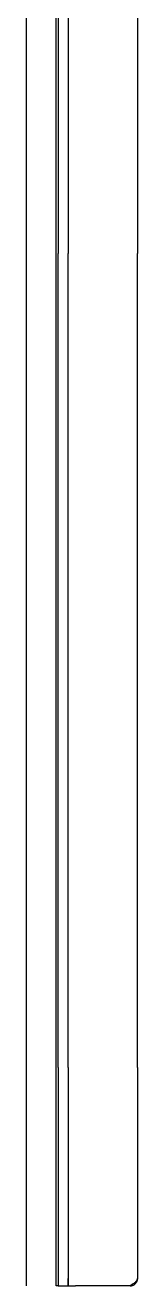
# Model space of a CAD drawing. Header units: millimetres. Extents: x -1893 to 2799, y -925 to 2353.
# Drawn here: x 1238 to 1294, y -51 to 584 of the extents above; entities that cross this region are included whole.
import ezdxf

# ---------------------------------------------------------------- set-up
doc = ezdxf.new("R2010")
doc.units = ezdxf.units.MM
doc.header["$MEASUREMENT"] = 0
doc.layers.add('Utwórz2D linie widoczne', color=7, linetype='Continuous', true_color=0x000000)

msp = doc.modelspace()

# ---------------------------------------------------------------- linework, layer by layer
at = {"layer": 'Utwórz2D linie widoczne'}
for p, q in [((1237.61, -51.07), (1237.61, 988.93)), ((1252.61, -51.07), (1252.61, 988.93)), ((1253.61, 878.93), (1253.61, 468.93)), ((1258.61, 878.93), (1258.61, 468.93)), ((1293.61, 878.93), (1293.61, 468.93)), ((1253.61, 58.93), (1253.61, 468.93)), ((1258.61, 58.93), (1258.61, 468.93)), ((1293.61, 58.93), (1293.61, 468.93)), ((1253.61, 58.93), (1253.61, -51.07)), ((1258.61, 58.93), (1258.61, -51.07)), ((1293.61, 58.93), (1293.61, -47.27)), ((1258.61, -51.07), (1258.61, -47.36)), ((1291.31, -50.09), (1289.81, -51.07)), ((1291.22, -50.8), (1291.34, -50.75)), ((1291.31, -50.09), (1291.56, -49.92)), ((1291.34, -50.75), (1291.46, -50.7)), ((1291.46, -50.7), (1291.58, -50.64)), ((1291.56, -49.92), (1291.81, -49.74)), ((1291.58, -50.64), (1291.69, -50.57)), ((1291.69, -50.57), (1291.81, -50.51)), ((1292.05, -49.55), (1291.81, -49.74)), ((1291.81, -50.51), (1291.92, -50.43)), ((1291.92, -50.43), (1292.03, -50.36)), ((1292.03, -50.36), (1292.13, -50.28)), ((1292.3, -49.35), (1292.05, -49.55)), ((1292.13, -50.28), (1292.23, -50.2)), ((1292.23, -50.2), (1292.33, -50.11)), ((1292.53, -49.14), (1292.3, -49.35)), ((1292.33, -50.11), (1292.43, -50.03)), ((1292.43, -50.03), (1292.52, -49.93)), ((1292.52, -49.93), (1292.61, -49.84)), ((1292.53, -49.14), (1292.67, -49.01)), ((1292.61, -49.84), (1292.7, -49.74)), ((1292.67, -49.01), (1292.81, -48.87)), ((1292.7, -49.74), (1292.78, -49.64)), ((1292.78, -49.64), (1292.86, -49.53)), ((1292.81, -48.87), (1292.95, -48.73)), ((1292.86, -49.53), (1292.94, -49.43)), ((1292.94, -49.43), (1293.01, -49.32)), ((1293.02, -48.64), (1292.95, -48.73)), ((1293.01, -49.32), (1293.08, -49.21)), ((1293.09, -48.56), (1293.02, -48.64)), ((1293.08, -49.21), (1293.15, -49.09)), ((1293.16, -48.47), (1293.09, -48.56)), ((1293.15, -49.09), (1293.21, -48.98)), ((1293.22, -48.38), (1293.16, -48.47)), ((1293.21, -48.98), (1293.27, -48.86)), ((1293.28, -48.29), (1293.22, -48.38)), ((1293.27, -48.86), (1293.32, -48.74)), ((1293.34, -48.19), (1293.28, -48.29)), ((1293.32, -48.74), (1293.37, -48.62)), ((1293.34, -48.19), (1293.37, -48.14)), ((1293.37, -48.14), (1293.4, -48.08)), ((1293.37, -48.62), (1293.41, -48.49)), ((1293.4, -48.08), (1293.43, -48.02)), ((1293.41, -48.49), (1293.45, -48.37)), ((1293.43, -48.02), (1293.46, -47.96)), ((1293.45, -48.37), (1293.49, -48.24)), ((1293.46, -47.96), (1293.48, -47.9)), ((1293.48, -47.9), (1293.51, -47.84)), ((1293.49, -48.24), (1293.52, -48.11)), ((1293.51, -47.84), (1293.53, -47.78)), ((1293.52, -48.11), (1293.54, -47.98)), ((1293.54, -47.73), (1293.53, -47.78)), ((1293.56, -47.68), (1293.54, -47.73)), ((1293.54, -47.98), (1293.57, -47.85)), ((1293.57, -47.63), (1293.56, -47.68)), ((1293.58, -47.58), (1293.57, -47.63)), ((1293.57, -47.85), (1293.58, -47.72)), ((1293.59, -47.53), (1293.58, -47.58)), ((1293.58, -47.72), (1293.6, -47.59)), ((1293.6, -47.48), (1293.59, -47.53)), ((1293.61, -47.37), (1293.6, -47.43)), ((1293.6, -47.43), (1293.6, -47.48)), ((1293.6, -47.59), (1293.61, -47.46)), ((1293.61, -47.27), (1293.61, -47.32)), ((1293.61, -47.32), (1293.61, -47.37)), ((1293.61, -47.46), (1293.61, -47.33)), ((1253.61, -51.07), (1252.61, -51.07)), ((1253.61, -51.07), (1257.41, -51.07)), ((1257.41, -51.07), (1258.61, -51.07)), ((1258.62, -51.07), (1262.41, -51.07)), ((1289.81, -51.07), (1262.41, -51.07)), ((1289.81, -51.07), (1289.94, -51.07)), ((1289.94, -51.07), (1290.07, -51.06)), ((1290.07, -51.06), (1290.21, -51.05)), ((1290.21, -51.05), (1290.34, -51.04)), ((1290.34, -51.04), (1290.47, -51.02)), ((1290.47, -51.02), (1290.59, -50.99)), ((1290.59, -50.99), (1290.72, -50.96)), ((1290.72, -50.96), (1290.85, -50.93)), ((1290.85, -50.93), (1290.97, -50.89)), ((1290.97, -50.89), (1291.1, -50.85)), ((1291.1, -50.85), (1291.22, -50.8))]:
    msp.add_line(p, q, dxfattribs=at)

doc.saveas('drawing.dxf')
